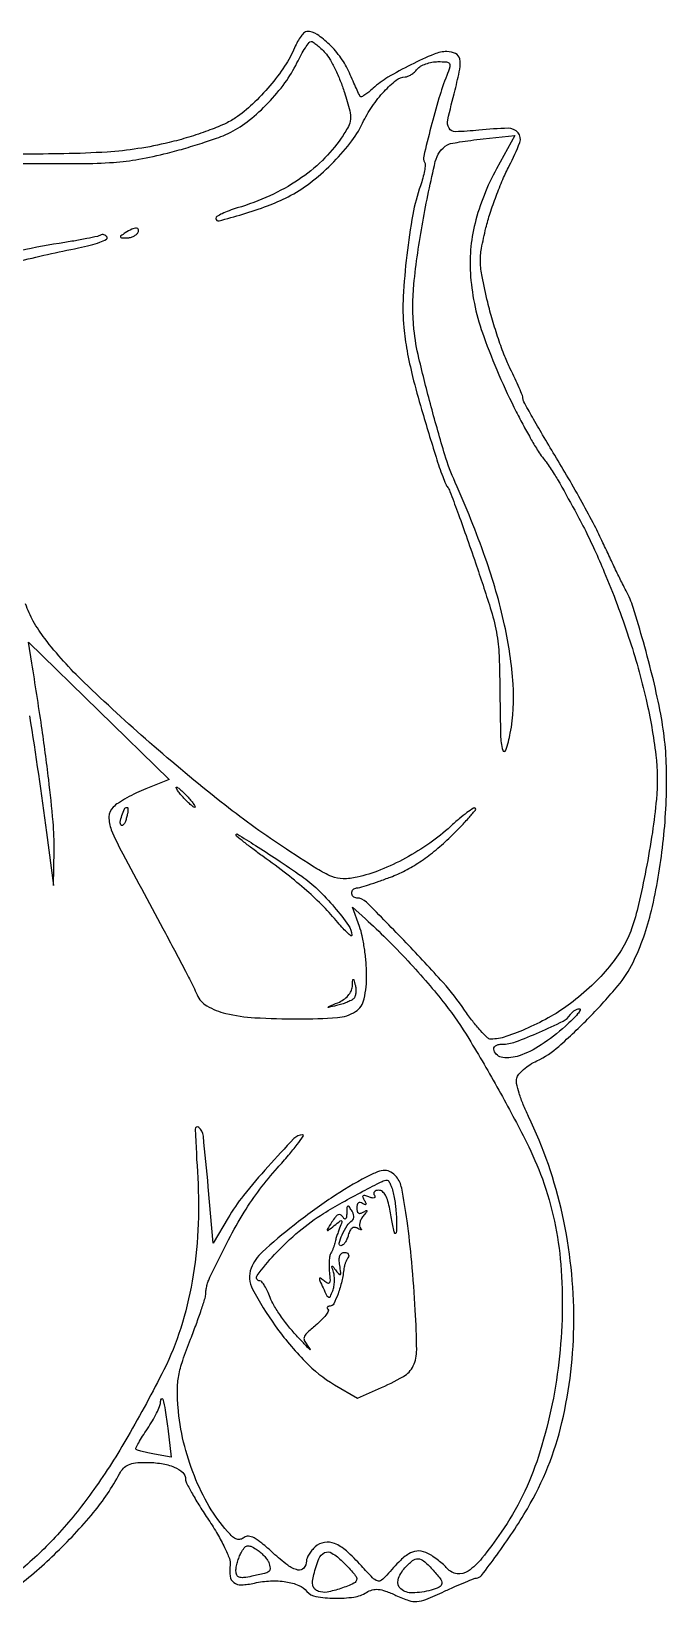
# Model space of a CAD drawing. Extents: x 6 to 349, y 7 to 327.
# Drawn here: x 222.4 to 348.5, y 15.4 to 327 of the extents above; entities that cross this region are included whole.
import ezdxf

# ---------------------------------------------------------------- set-up
doc = ezdxf.new("R2010")
doc.units = 0

msp = doc.modelspace()

# ---------------------------------------------------------------- linework, layer by layer
for points in [[(218.69201, 17.655722, 0.02803), (226.946168, 24.717379, 0.028453), (234.685272, 33.021966, 0.051091), (239.872871, 40.75, -0.068747), (240.671729, 41.854056, -0.100522), (241.6544, 42.536165, -0.0761), (243.028339, 42.893588, -0.025655), (245.100925, 43, -0.037909), (248.212643, 42.763738, -0.062443), (250.747549, 42.044999, -0.085829), (252.422732, 40.965938, -0.209828), (253, 39.650926, 0.121116), (253.196078, 38.853337, 0.007938), (254.3387, 36.751761, 0.011149), (255.811577, 34.273126, 0.008076), (257.557275, 31.57706, -0.014943), (259.339448, 28.74001, -0.021065), (260.741848, 26.10363, -0.020985), (261.691355, 23.887455, -0.123426), (261.838129, 22.64095, 0.06245), (261.829911, 20.397802, 0.205516), (262.557695, 19.145537, 0.173785), (264.073268, 18.685316, 0.043153), (266.683402, 19.041364, -0.043724), (269.875967, 19.473154, -0.051357), (272.923248, 19.3036, -0.058449), (275.459287, 18.588136, -0.122186), (277.100018, 17.379485, 0.180901), (278.876623, 16.361935, 0.036545), (282.562381, 16.032467, 0.038652), (286.392147, 16.267028, 0.10534), (288.931117, 17.189055, -0.073529), (290.081636, 17.691094, -0.091585), (291.242293, 17.786479, -0.062649), (292.67679, 17.456954, -0.018177), (294.782617, 16.598026, 0.02301), (297.357071, 15.576852, 0.10432), (298.950416, 15.378711, 0.077111), (300.712356, 15.806314, 0.009249), (304.394704, 17.408971, -0.003942), (306.617267, 18.404481, -0.005625), (308.606911, 19.250342, -0.003233), (310.293581, 19.932377, -0.081106), (310.779635, 20.039, 0.218554), (311.759769, 20.554797, 0.005686), (314.807951, 24.609281, 0.012196), (317.989862, 29.172644, 0.012938), (320.880905, 33.798015, 0.075868), (327.746526, 50.922258, 0.05688), (330.105619, 71.128315, 0.054824), (327.849302, 92.144689, 0.058627), (321.082494, 111.670242, -0.017331), (320.050913, 114.004849, -0.021007), (319.254084, 116.261758, -0.020133), (318.748034, 118.186258, -0.118715), (318.768177, 119.221508, -0.113294), (319.189279, 120.027606, -0.037249), (320.137743, 120.983506, -0.03489), (321.384028, 121.921314, -0.03308), (322.770362, 122.695319, 0.070082), (327.120578, 125.564144, 0.018387), (333.191072, 131.330465, 0.01877), (338.851629, 137.569964, 0.062183), (341.861763, 142.21444, 0.055111), (345.519475, 152.530698, 0.029888), (347.810596, 165.809268, 0.029621), (348.525946, 179.586322, 0.045129), (347.360119, 191.5, 0.012627), (345.894392, 198.277079, 0.00891), (343.920607, 205.815897, 0.007514), (341.890894, 212.644622, 0.048129), (340.487066, 215.963821, -0.009688), (339.757061, 217.376588, -0.002177), (338.571347, 219.811247, -0.002256), (337.227429, 222.63406, -0.002183), (335.894063, 225.5, 0.012883), (334.221044, 228.903626, 0.005124), (331.758653, 233.488405, 0.005067), (328.999438, 238.383795, 0.006347), (326.337226, 242.864782, -0.00368), (323.908588, 246.903408, -0.005578), (321.86156, 250.454707, -0.002328), (320.163333, 253.511592, -0.126273), (320, 254.148025, 0.094509), (319.889142, 254.729283, 0.006783), (319.26163, 256.253792, 0.009334), (318.449177, 258.059928, 0.006911), (317.4864, 260.026839, -0.025092), (316.38369, 262.503758, -0.010367), (315.132129, 265.954439, -0.010226), (313.940269, 269.717127, -0.012965), (313.001597, 273.240305, -0.008626), (311.873895, 278.350422, -0.043964), (311.548624, 281.240484, -0.051917), (311.762603, 283.925169, -0.014997), (312.644339, 287.99671, -0.018102), (313.480589, 290.9108, -0.010873), (314.672117, 294.307248, -0.010882), (316.006013, 297.638105, -0.018616), (317.281026, 300.347113, 0.026117), (319.361981, 304.946245, 0.276822), (319.032947, 306.892966, 0.226337), (317.058157, 307.770282, 0.018404), (311.25, 307.398588, -0.015964), (306.606829, 307.078694, -0.274378), (305.321083, 307.778955, -0.192247), (305.060506, 309.428795, -0.007898), (306.508558, 315.371546, 0.014625), (307.455096, 319.496593, 0.101131), (307.444215, 321.561401, 0.233466), (306.620036, 322.611234, 0.112095), (304.907739, 323, 0.099603), (302.368822, 322.489163, 0.016009), (297.751363, 320.376421, 0.018458), (293.176262, 317.888628, 0.051879), (290.253943, 315.71908, -0.015991), (289.370651, 314.959389, -0.026882), (288.577357, 314.387548, -0.025883), (287.937956, 314.022238, -0.366995), (287.700455, 314.07939, -0.047967), (287.514169, 314.393491, -0.001782), (286.932554, 315.642212, -0.00322), (286.258727, 317.127555, -0.002256), (285.518036, 318.808992, 0.052397), (283.861447, 321.735305, 0.044707), (281.5516, 324.427142, 0.046876), (279.106661, 326.398552, 0.147276), (277.10905, 327, 0.194658), (276.602887, 326.795182, 0.038103), (275.93772, 326.045313, 0.035326), (275.25101, 324.99447, 0.026305), (274.641242, 323.75, -0.046279), (272.667914, 320.09885, -0.028326), (269.724244, 316.183131, -0.028104), (266.305929, 312.568229, -0.040807), (262.881271, 309.82378, -0.043786), (260.701359, 308.614432, -0.015955), (257.42835, 307.280224, -0.015245), (253.627783, 306.000984, -0.014691), (249.709375, 304.938377, -0.020846), (243.545171, 303.728899, -0.021945), (237.406323, 303.062201, -0.012289), (228.806046, 302.720427, -0.00212), (212.5, 302.542653)], [(220.5, 300.815689, 0.00336), (232.163304, 300.76762, 0.01695), (238.673312, 301.00531, 0.026473), (243.727024, 301.631744, 0.017986), (249.394891, 302.85302, 0.008804), (253.069348, 303.853384, 0.008469), (256.754433, 304.994739, 0.008426), (259.96736, 306.110136, 0.030197), (261.957955, 306.97855, 0.051485), (265.635249, 309.359634, 0.032645), (269.399068, 312.815485, 0.032354), (272.734069, 316.790418, 0.045605), (275.119665, 320.75, -0.013116), (275.96195, 322.378482, -0.019555), (276.789996, 323.751562, -0.015122), (277.53155, 324.80803, -0.236397), (277.914892, 325, -0.150435), (278.315931, 324.876545, -0.019635), (279.043087, 324.339063, -0.021411), (279.874819, 323.611626, -0.016407), (280.721351, 322.75, -0.054702), (281.635743, 321.507553, -0.018348), (282.694548, 319.515158, -0.018007), (283.713457, 317.207346, -0.01964), (284.53184, 314.897346, -0.009536), (285.593889, 311.233423, -0.083653), (285.755528, 309.557394, -0.110441), (285.322445, 308.110146, -0.021742), (283.886175, 305.789633, -0.051849), (280.16154, 301.379384, -0.043834), (275.405496, 297.547006, -0.040999), (269.726056, 294.379863, -0.034121), (263.25, 291.953126, 0.015941), (261.621434, 291.409471, 0.024203), (260.248438, 290.82498, 0.021131), (259.212119, 290.268061, 0.264796), (259, 289.895612, 0.490693), (259.6366, 289.403126, 0.009084), (264.335246, 290.713986, 0.017594), (269.26252, 292.376532, 0.027632), (273.349413, 294.181351, 0.045138), (277.640475, 296.879532, 0.031949), (281.938287, 300.614258, 0.032302), (285.647693, 304.784963, 0.052925), (288.142889, 308.795169, -0.036729), (290.062645, 312.115174, -0.037201), (292.440177, 315.103499, -0.038474), (294.821366, 317.310549, -0.16203), (296.627555, 317.968399, 0.097086), (297.147958, 318.085637, 0.039549), (297.789577, 318.431342, 0.037224), (298.440377, 318.923699, 0.039016), (299, 319.5, -0.088821), (299.681803, 320.075318, -0.043229), (300.717214, 320.559375, -0.041055), (301.91414, 320.889146, -0.046729), (303.097694, 321, -0.019216), (304.829834, 320.933407, -0.234349), (305.383719, 320.603464, -0.222861), (305.472045, 319.951254, -0.017401), (304.87265, 318.25, 0.020181), (303.30381, 313.71696, 0.010615), (301.704301, 307.973324, 0.00427), (300.283648, 302.213762, 0.199294), (300.472517, 301.044468, -0.163167), (300.598285, 300.50755, -0.02116), (300.436727, 299.324374, -0.022854), (300.111302, 297.894116, -0.017255), (299.62903, 296.356479, 0.040065), (298.123641, 290.659703, 0.015478), (296.923494, 282.571489, 0.015571), (296.222677, 274.367237, 0.036813), (296.342349, 268.236792, 0.02198), (296.979989, 263.613867, 0.015613), (298.082451, 258.497749, 0.011026), (299.866307, 251.937969, 0.003764), (302.735193, 242.5, 0.007407), (303.388263, 240.512267, 0.009061), (304.059701, 238.675, 0.007791), (304.674021, 237.154973, 0.061954), (305.052007, 236.5, -0.071955), (305.488768, 235.707123, -0.001661), (306.988129, 231.68125, -0.003666), (308.697639, 226.937185, -0.002473), (310.581815, 221.5, -0.00555), (313.50007, 212.620747, -0.030815), (314.716722, 207.751032, -0.035482), (315.245536, 203.061278, -0.008856), (315.427943, 195.346715, 0.004736), (315.551471, 187.326529, 0.059867), (315.985821, 184.340831, 0.747089), (316.617039, 184.326013, 0.031014), (317.48483, 187.738955, 0.064597), (318.048956, 197.460056, 0.03641), (316.352732, 209.171404, 0.031026), (312.516146, 222.581416, 0.020348), (306.533622, 237.5, -0.032476), (304.491675, 242.972329, -0.007346), (301.772592, 252.517378, -0.007355), (299.334974, 262.139494, -0.032327), (298.351471, 267.911405, -0.051539), (298.341182, 276.819084, -0.01944), (300.090788, 289.171334, -0.012859), (302.585775, 301.153099, -0.199122), (304.992845, 304.495578, -0.091741), (305.590963, 304.727981, -0.006018), (307.42448, 305.053293, -0.008569), (309.634422, 305.379216, -0.006286), (312.09537, 305.667757), (318.36088, 306.322632), (314.736792, 299.729413, 0.063808), (310.480572, 288.92118, 0.082467), (309.596526, 278.312408, 0.067446), (312.206102, 266.425807, 0.02902), (318.672442, 251.5, 0.0066), (320.144163, 248.67341, 0.007205), (321.648732, 245.96875, 0.006804), (323.000065, 243.692114, 0.035126), (323.850236, 242.5, -0.014626), (324.580664, 241.559785, -0.008176), (325.416465, 240.376273, -0.008151), (326.22301, 239.15118, -0.013113), (326.865388, 238.078803, -0.002752), (330.271464, 231.960454, -0.008739), (332.454773, 227.817314, -0.01092), (334.220652, 224.120919, -0.006654), (336.151977, 219.683709, -0.019217), (340.988499, 206.787025, -0.023681), (344.451751, 194.418186, -0.026206), (346.384937, 183.371936, -0.053852), (346.501172, 174.601719, -0.014096), (345.692916, 168.038818, -0.009621), (344.421605, 160.631408, -0.009535), (342.959827, 153.714944, -0.026082), (341.581857, 148.913952, -0.052878), (339.850958, 145.211531, -0.035724), (337.161655, 141.39948, -0.032474), (333.645243, 137.630411, -0.026301), (329.423405, 134.055974, -0.033395), (325.587048, 131.52497, -0.024063), (321.009113, 129.20926, -0.023509), (316.624369, 127.492507, -0.081724), (313.63127, 127, -0.193928), (312.928452, 127.283245, -0.016987), (311.563579, 128.689063, -0.020316), (310.01096, 130.54734, -0.014372), (308.416218, 132.75, 0.03292), (304.144129, 138.212315, 0.00933), (296.799449, 146.124665, 0.003673), (288.906797, 154.195854, 0.19991), (286.975901, 155, -0.101559), (286.603495, 155.076431, -0.098503), (286.286671, 155.29375, -0.097331), (286.074413, 155.618325, -0.096573), (286, 156, -0.0952), (286.07334, 156.381697, -0.09696), (286.282731, 156.70625, -0.098795), (286.595219, 156.923521, -0.103014), (286.962487, 157, 0.072956), (287.588411, 157.091819, 0.004773), (289.341179, 157.635653, 0.00685), (291.423105, 158.335065, 0.005056), (293.708583, 159.163925, 0.030687), (296.607353, 160.456277, 0.026263), (299.486646, 162.155888, 0.024491), (302.363106, 164.274083, 0.01952), (305.25349, 166.823198, 0.00811), (307.427539, 168.965301, 0.013498), (309.179368, 170.847326, 0.007111), (310.544497, 172.440805, 0.387733), (310.527847, 172.805486, 0.356543), (310.164534, 172.842091, 0.01174), (308.882562, 171.949815, 0.017583), (307.344233, 170.739329, 0.010715), (305.610666, 169.208773, -0.033795), (301.481961, 165.88948, -0.027992), (296.682299, 162.92286, -0.028502), (291.703002, 160.574713, -0.040685), (287.040144, 159.120355, -0.05613), (284.285423, 158.819253, -0.097439), (282.037092, 159.269245, -0.043547), (279.092317, 160.797984, -0.004056), (272.212558, 165.246521, -0.022107), (260.049063, 174.046533, -0.011991), (245.862353, 185.862993, -0.011549), (232.835202, 197.79558, -0.037656), (225.032125, 206.5, -0.035582), (222.759064, 209.936054, -0.046047), (221.214152, 213.383713, -0.025252)], [(219.466939, 281.268814, -0.013172), (231.727516, 284.031762, 0.01445), (234.077237, 284.567588, 0.025886), (235.965131, 285.161653, 0.026339), (237.291198, 285.736881, 0.44131), (237.408417, 286.148184, 0.087372), (237.140238, 286.449138, 0.094416), (236.792127, 286.630521, 0.100137), (236.418946, 286.665125, 0.112073), (236.077993, 286.548202, -0.085869), (235.495041, 286.313837, -0.003796), (233.351531, 285.87185, -0.00632), (230.787953, 285.397101, -0.004464), (227.897091, 284.92598, 0.020391), (219.067468, 283.196731, 0.029838)], [(221.975952, 191.184946, -0.007544), (225.382138, 168), (226.763229, 157.5), (226.877009, 164.5, 0.025848), (226.678592, 170.09751, 0.007832), (225.80648, 178.552774, 0.006863), (224.403835, 189.103385, 0.00408), (222.458112, 201.633397), (221.781675, 205.766794), (235.770184, 192.133397), (249.758694, 178.5), (245.129347, 176.688162, 0.018322), (243.218461, 175.858329, 0.01652), (241.305014, 174.8637, 0.016805), (239.64974, 173.8579, 0.04921), (238.611126, 173.021511, 0.193572), (237.773366, 171.104917, 0.10614), (238.243843, 168.545905, 0.024539), (240.507872, 163.766345, 0.001144), (248.993281, 148, -0.002443), (251.044957, 144.164041, -0.002837), (252.95819, 140.49427, -0.002525), (254.543963, 137.371362, -0.016892), (255.271633, 135.789003, 0.166092), (257.237141, 133.576839, 0.070313), (260.979648, 132.104566, 0.043974), (266.763493, 131.251054, 0.014656), (275.326715, 131, 0.017725), (283.158046, 131.277702, 0.12636), (286.727132, 132.469494, 0.198517), (288.457332, 134.970564, 0.055297), (288.956107, 139.806704, 0.019883), (288.839187, 142.267851, 0.015002), (288.522503, 144.956756, 0.015231), (288.071339, 147.468945, 0.033599), (287.541645, 149.343956), (286.171075, 153.187911), (288.758668, 150.843956, -0.011653), (292.881056, 146.931012, -0.009481), (297.116348, 142.556176, -0.009587), (301.117507, 138.0947, -0.01317), (304.529018, 133.923505, -0.027722), (309.242623, 127.089187, -0.010001), (315.195066, 116.891396, -0.009881), (320.702452, 106.530825, -0.030496), (323.846869, 99.253377, -0.067416), (327.502741, 82.288329, -0.048421), (327.131133, 62.88091, -0.048834), (323.065691, 44.12948, -0.073449), (315.683831, 29.144626, -0.016645), (311.836023, 23.95116, -0.077095), (309.100386, 21.423129, -0.179352), (306.9157, 20.895067, -0.18664), (304.958596, 21.930938, 0.030777), (304.203407, 22.699693, 0.017098), (303.196768, 23.54512, 0.017), (302.115309, 24.33426, 0.026253), (301.125408, 24.932883, 0.115396), (299.349015, 25.408527, 0.130694), (297.634262, 25.010521, 0.075626), (295.66907, 23.550561, 0.018852), (292.953076, 20.595011, -0.053766), (291.886143, 19.585238, -0.256708), (291.085478, 19.465959, -0.112722), (290.129846, 20.09093, -0.007786), (287.915288, 22.460692, 0.026315), (284.936385, 25.420579, 0.084955), (282.580103, 26.898097, 0.142112), (280.580761, 27.115351, 0.138098), (278.75, 26.234253, 0.037187), (278.080358, 25.548401, 0.036345), (277.514062, 24.765881, 0.038669), (277.12172, 24.005751, 0.100129), (277, 23.404029, -0.180643), (276.480796, 22.013822, -0.279816), (275.296228, 21.634034, -0.103071), (273.270941, 22.589564, -0.02462), (270.397472, 24.987742, 0.013086), (268.14003, 26.961858, 0.050333), (266.594571, 28.000641, 0.096698), (265.467098, 28.347448, 0.202278), (264.604439, 28.086677, -0.112751), (263.890065, 27.725442, -0.148021), (263.16398, 27.761989, -0.095335), (262.34641, 28.245746, -0.029207), (261.324349, 29.262487, -0.049929), (257.698817, 34.236738, -0.037881), (254.734522, 40.306039, -0.036405), (252.610277, 47.034059, -0.03673), (251.492208, 53.979067, -0.023893), (251.360269, 57.412011, -0.043442), (251.629721, 60.204554, -0.036514), (252.417563, 63.214328, -0.012279), (253.990335, 67.475669, 0.006219), (255.143003, 70.485936, 0.008165), (256.115911, 73.263461, 0.006219), (256.860424, 75.602517, 0.074065), (257, 76.5396, -0.042149), (257.058598, 77.233502, -0.020756), (257.24334, 78.10025, -0.020433), (257.511129, 78.989938, -0.027984), (257.828392, 79.763569, -0.008487), (261.524934, 87.185222, -0.018783), (264.648832, 92.683966, -0.02294), (267.733453, 97.192029, -0.022071), (271.255898, 101.459226, 0.007343), (273.455129, 103.969087, 0.013625), (275.152679, 106.078648, 0.009944), (276.366359, 107.741632, 0.606715), (276.231813, 108, 0.205642), (274.492426, 107.253028, 0.007084), (269.366938, 101.699841, 0.013941), (264.497613, 95.957581, 0.036361), (261.429986, 91.5), (258.5, 86.5), (257.5, 97.677765, 0.003678), (256.522613, 107.766021, 0.190955), (255.631439, 109.472366, 0.657706), (254.899043, 109.117293, 0.00419), (255.405667, 99.485657, -0.028314), (255.450667, 89.063047, -0.03057), (254.300928, 78.969383, -0.032159), (252.021982, 69.609605, -0.04107), (248.687352, 61.385777, -0.013811), (241.537306, 48.138793, -0.023979), (234.788305, 37.621172, -0.02815), (227.971247, 29.099868, -0.034113), (220.636308, 21.965048, -0.013609)]]:
    msp.add_lwpolyline(points, format="xyb")
for points in [[(241, 287, 0.010223), (240.157251, 286.430616, 0.295079), (240.064256, 286.199331, 0.343021), (240.238528, 286.046994, 0.012098), (241.190983, 286.015313, 0.053738), (241.883651, 286.083635, 0.049393), (242.566787, 286.298248, 0.052761), (243.140373, 286.617978, 0.101161), (243.5, 287, 0.175918), (243.633474, 287.640978, 0.372932), (243.277708, 287.949198, 0.110887), (242.319161, 287.733972, 0.03301)], [(253.5, 175, -0.012939), (254.159597, 174.232121, -0.02599), (254.63142, 173.5875, -0.034935), (254.889734, 173.12573, -0.549874), (254.809975, 173, -0.165568), (254.525997, 173.096686, -0.014322), (253.92517, 173.5875, -0.017642), (253.229731, 174.233916, -0.012769), (252.5, 175, -0.012939), (251.840403, 175.767879, -0.02599), (251.36858, 176.4125, -0.034935), (251.110266, 176.87427, -0.549874), (251.190025, 177, -0.165568), (251.474003, 176.903314, -0.014322), (252.07483, 176.4125, -0.017642), (252.770269, 175.766084, -0.012769)], [(241.279377, 170.960337, -0.027385), (241.039435, 170.212661, -0.055867), (240.756817, 169.665682, -0.101575), (240.4811, 169.393026, -0.354513), (240.249458, 169.417209, -0.237878), (240.033848, 170.071508, -0.038928), (240.342749, 171.411477, -0.03858), (240.848821, 172.67298, -0.285434), (241.374996, 173, -0.382544), (241.512617, 172.876657, -0.039062), (241.527486, 172.400849, -0.033279), (241.452526, 171.742548, -0.018968)], [(276.055015, 159.337022, -0.040912), (279.216773, 156.732791, -0.024069), (282.56379, 153.153558, -0.019503), (285.366632, 149.577373, -0.157727), (286, 147.619524, -0.609715), (285.825721, 147.529736, -0.031067), (285.192187, 148.043566, -0.022382), (284.306136, 148.934803, -0.01082), (283.25, 150.148526, 0.021108), (280.376796, 153.316432, 0.017287), (277.054526, 156.457446, 0.015306), (273.128297, 159.712329, 0.010033), (268.419838, 163.229011, -0.004824), (266.34234, 164.74721, -0.007602), (264.592078, 166.094249, -0.002805), (263.123159, 167.274242, -0.225834), (263, 167.533012, -0.586446), (263.275288, 167.687, -0.002459), (266.903292, 165.434124, -0.007234), (271.136204, 162.690523, -0.00442)], [(286.34378, 135.006175, -0.070359), (285.854846, 134.666963, -0.020193), (285.013485, 134.285496, -0.019893), (284.018977, 133.927523, -0.019944), (283, 133.650065, -0.001325), (281.38828, 133.284039, -0.612427), (281.333545, 133.350028, -0.193136), (281.458882, 133.47468, -0.000835), (283.25, 134.230712, 0.05038), (284.373569, 134.842214, 0.060881), (285.275238, 135.634161, 0.068335), (285.876673, 136.528499, 0.100141), (286.116001, 137.443042, -0.002596), (286.194985, 138.725163, -0.30334), (286.291981, 138.851242, -0.432228), (286.406813, 138.79, -0.003243), (286.709782, 137.64378, -0.048368), (286.82999, 136.875791, -0.049161), (286.799352, 136.103293, -0.053922), (286.632911, 135.439342, -0.118148)], [(328.41661, 129.544379, -0.033927), (323.589848, 125.835901, -0.065336), (319.221278, 123.688852, -0.110553), (315.982182, 123.343868, -0.291694), (314.249533, 124.75, -0.156967), (314.244591, 125.243171, -0.155679), (314.528074, 125.648556, -0.108659), (315.097185, 125.91315, -0.054736), (315.888153, 126, 0.088327), (318.490878, 126.463396, 0.014437), (323.2634, 128.376605, 0.011863), (327.960822, 130.552934, 0.140829), (329.431, 131.888356, -0.064057), (329.775935, 132.313587, -0.051736), (330.241573, 132.673455, -0.053408), (330.751153, 132.918271, -0.085496), (331.225627, 133, -0.568429), (331.372007, 132.75415, -0.046487), (330.85736, 131.984911, -0.028141), (329.843422, 130.871814, -0.013193)], [(289, 99.673975, 0.026687), (281.934186, 95.465492, 0.019418), (274.538137, 90.07994, 0.015984), (268.201061, 84.740373, 0.121027), (266.016682, 81.532147, 0.21506), (266.295173, 77.368073, 0.032766), (270.798348, 70.120427, 0.036522), (276.71639, 63.014976, 0.068411), (282.583318, 58.398304), (287.109651, 55.745697), (291.304825, 57.560475, 0.02704), (296.243964, 60.022014, 0.155342), (298.203801, 62.142001, 0.11295), (298.894941, 65.337597, 0.011333), (298.623078, 73.188686, 0.00809), (297.917705, 82.773682, 0.012908), (296.971441, 90.933331, 0.010409), (295.910523, 97.421413, 0.128151), (294.856673, 99.672699, 0.085848), (293.772342, 100.598687, 0.13463), (292.597353, 100.921179, 0.093775), (291.115462, 100.641118, 0.027516)], [(294.375, 95.875, -0.026891), (294.748935, 93.289405, -0.01813), (294.908715, 90.311425, -0.037584), (294.805628, 88.529463, -0.792942), (294.502946, 88.5, -0.027368), (294.335741, 89.098879, -0.004209), (294.079173, 90.307812, -0.00469), (293.801579, 91.740952, -0.004057), (293.53658, 93.25, 0.028353), (293.173792, 94.854164, 0.059984), (292.679374, 96.02707, 0.087469), (292.079384, 96.749242, 0.177596), (291.39567, 97, 0.06758), (290.861063, 96.927411, 0.141131), (290.506085, 96.709615, 0.190743), (290.383457, 96.386874, 0.135756), (290.492921, 96.011454, -0.128996), (290.596607, 95.672668, -0.342795), (290.458724, 95.479553, -0.134966), (290.054003, 95.470671, -0.030019), (289.387893, 95.681393, 0.021797), (288.575496, 95.953158, 0.233523), (288.243292, 95.892848, 0.348029), (288.171809, 95.626867, 0.036589), (288.490464, 95.01543, -0.018896), (288.817719, 94.43824, -0.250229), (288.814786, 94.201474, -0.394428), (288.638552, 94.14373, -0.029713), (288.154508, 94.404508, 0.102388), (287.68922, 94.574094, 0.205319), (287.318136, 94.475551, 0.164361), (287.077994, 94.109349, 0.063738), (287, 93.5, 0.061593), (287.07909, 92.860399, 0.181527), (287.327104, 92.501895, 0.208263), (287.722427, 92.423489, 0.081714), (288.25, 92.632941, -0.013806), (288.886856, 92.992006, -0.561162), (288.999546, 92.92492, -0.169172), (288.918191, 92.682745, -0.00527), (288.258676, 91.849949, 0.052584), (287.838843, 91.202485, 0.065281), (287.599755, 90.526204, 0.07842), (287.56791, 89.925032, 0.15945), (287.758676, 89.497665, -0.054083), (287.945389, 89.240512, -0.543535), (287.895277, 89.143256, -0.140078), (287.658533, 89.186107, -0.016606), (287.182692, 89.44029, 0.112745), (286.577775, 89.626936, 0.176098), (286.058655, 89.481093, 0.126504), (285.635831, 88.975642, 0.047328), (285.316061, 88.100616, -0.038497), (285.038209, 87.296605, -0.050097), (284.658276, 86.617056, -0.059484), (284.239634, 86.148065, -0.182804), (283.848185, 86, -0.493564), (283.489334, 86.468316, -0.039403), (284.096346, 88.173938, -0.037384), (285.081901, 89.997827, -0.104692), (286.096918, 91.026393, 0.175096), (286.3304, 91.339517, 0.090529), (286.386413, 91.83103, 0.071629), (286.260032, 92.423661, 0.052743), (285.962526, 93.026393, 0.018596), (285.453717, 93.768385, 0.374398), (285.206369, 93.822668, 0.257079), (285.042156, 93.564824, 0.012129), (285, 92.5, -0.022049), (284.949888, 91.65738, -0.173733), (284.78308, 91.309866, -0.401093), (284.537513, 91.305852, -0.064618), (284.200323, 91.710111, 0.131419), (283.765155, 92.110121, 0.233661), (283.289378, 92.121019, 0.117586), (282.738132, 91.68404, 0.027371), (282.05498, 90.710111, 0.002055), (281.14666, 89.23804, 0.291612), (281.150322, 89.042715, 0.439277), (281.30391, 89.018439, 0.002704), (282.526575, 90, -0.005347), (283.693421, 90.92665, -0.282083), (283.966115, 90.956931, -0.386639), (284.055976, 90.740563, -0.007324), (283.590611, 89.5, 0.008031), (283.277213, 88.660939, 0.007521), (282.983701, 87.79375, 0.007513), (282.746398, 87.016421, 0.025436), (282.62526, 86.5, -0.03147), (282.512729, 86.045016, -0.016946), (282.320383, 85.5, -0.016815), (282.0859, 84.955726, -0.025283), (281.842253, 84.5, 0.092715), (281.630426, 83.931421, 0.024499), (281.511177, 82.964724, 0.023994), (281.481969, 81.831581, 0.022599), (281.559854, 80.677782, -0.012833), (281.690769, 79.175533, -0.157589), (281.54943, 78.625094, -0.39194), (281.199148, 78.531999, -0.051398), (280.499152, 79.000704, 0.021452), (279.778358, 79.548458, 0.559119), (279.594558, 79.467982, 0.140401), (279.653074, 79.054301, 0.005359), (280.307798, 77.627526, 0.008054), (281.070981, 76.075622, 0.204415), (281.425872, 75.7801, 0.373465), (281.747245, 75.925064, 0.019474), (282.216315, 77.055718, 0.045944), (282.450948, 77.928968, 0.032026), (282.559618, 78.944176, 0.032422), (282.537488, 79.940204, 0.056099), (282.373856, 80.751114, -0.004279), (282.053682, 81.776567, -0.377031), (282.115209, 81.911786, -0.347467), (282.266035, 81.87389, -0.004053), (282.927202, 81, 0.022495), (283.50836, 80.288021, 0.496819), (283.738637, 80.306706, 0.176721), (283.824431, 80.694359, 0.007767), (283.617978, 82.083333, -0.03445), (283.510348, 83.2223, -0.093379), (283.639762, 84.019805, -0.152419), (283.996016, 84.488826, -0.155918), (284.552455, 84.666667, -0.087028), (285.020197, 84.584632, -0.167294), (285.313023, 84.348438, -0.180004), (285.386006, 83.99624, -0.102454), (285.232442, 83.583333, 0.028806), (284.964219, 83.095441, 0.02082), (284.720509, 82.524479, 0.021135), (284.533948, 81.960628, 0.042233), (284.443996, 81.5, -0.030214), (284.00802, 78.942509, -0.030135), (283.266723, 76.453906, -0.025645), (282.413322, 74.441246, -0.287143), (281.708333, 74, 0.060426), (281.351705, 73.956743, 0.180889), (281.152201, 73.820455, 0.249339), (281.127225, 73.621456, 0.105778), (281.277884, 73.388783, -0.331516), (281.334759, 72.999761, -0.038928), (280.829698, 72.216758, -0.034407), (279.997977, 71.267461, -0.02076), (278.893837, 70.257216, 0.012235), (277.025796, 68.605637, 0.144441), (276.536762, 67.781333, 0.207855), (276.670102, 66.961935, 0.029465), (277.699286, 65.550679, -0.143226), (277.773442, 65.377459, -0.70529), (277.715242, 65.348462, -0.010585), (276.770103, 66.297512, -0.002464), (275.224941, 67.932245, -0.019027), (273.502047, 69.919515, -0.016836), (271.860281, 72.11291, -0.017151), (270.515761, 74.189566, -0.048322), (269.774053, 75.75, 0.021242), (269.262875, 76.994921, 0.030463), (268.698549, 78.045312, 0.030765), (268.156638, 78.811783, 0.227261), (267.763928, 79, -0.616627), (267.207204, 80.1078, -0.029146), (270.661965, 84.228615, -0.027161), (275.560868, 88.889536, -0.039225), (280.397397, 92.399588, -0.009316), (284.122793, 94.586125, -0.007612), (288.185035, 96.789003, -0.003517), (292.02517, 98.762134, -0.117437), (293.023939, 99, -0.263863), (293.342613, 98.819243, -0.03271), (293.720313, 98.082031, -0.031702), (294.082815, 97.072337, -0.020981)], [(249.445398, 49.760881), (250.141194, 44.021761), (246.820597, 44.654521, -0.005778), (245.523827, 44.917192, -0.008166), (244.375874, 45.183243, -0.005121), (243.422294, 45.431119, -0.106269), (243.161103, 45.565871, -0.351775), (243.111473, 45.803085, -0.008207), (243.682246, 46.881784, -0.014547), (244.442958, 48.173632, -0.008893), (245.411103, 49.654365, 0.015983), (246.40222, 51.218198, 0.018594), (247.239512, 52.766503, 0.017876), (247.846496, 54.115541, 0.097067), (248, 54.898801, -0.14125), (248.195073, 55.575546, -0.650203), (248.475034, 55.535085, -0.030297), (248.954481, 53.325327, -0.008108)], [(269.504229, 23.128384, -0.061548), (269.785671, 21.995332, -0.255839), (269.533229, 21.364046, -0.114139), (268.66543, 20.931758, -0.009368), (266.177083, 20.385417, -0.019377), (264.511662, 20.118965, -0.110597), (263.625821, 20.208206, -0.214865), (263.16542, 20.63198, -0.10122), (263, 21.440741, -0.046367), (263.072987, 22.226106, -0.02305), (263.302495, 23.200044, -0.022658), (263.635408, 24.19521, -0.030825), (264.029769, 25.055624, -0.040357), (264.657909, 26.031164, -0.173088), (265.22904, 26.40151, -0.163872), (265.925359, 26.337016, -0.035273), (267.010459, 25.761395, -0.034568), (267.797134, 25.190998, -0.029029), (268.547759, 24.485371, -0.030027), (269.158779, 23.757298, -0.068046)], [(287, 19.934229, -0.290434), (286.405564, 18.997192, -0.029333), (283.838749, 17.967454, -0.0332), (281.091682, 17.246985, -0.140036), (279.411891, 17.395437, -0.095302), (278.687206, 17.84619, -0.138903), (278.297421, 18.484395, -0.09791), (278.226266, 19.406039, -0.03195), (278.474325, 20.753723, -0.031489), (279.47158, 23.879208, -0.194916), (280.605726, 25.080098, -0.252058), (282.054876, 24.985973, -0.051368), (284.154706, 23.351782, -0.011776), (285.24461, 22.257214, -0.01636), (286.164195, 21.223415, -0.012827), (286.866869, 20.333976, -0.162142)], [(301.961045, 21.811439, -0.020522), (303.547474, 19.961951, -0.181551), (303.868654, 18.954987, -0.27577), (303.386874, 18.233245, -0.045581), (301.75, 17.630286, -0.057579), (298.049004, 17.083019, -0.185399), (295.738868, 17.886861, -0.297245), (295.204836, 19.667022, -0.112764), (296.533706, 22.037245, -0.036067), (298.061832, 23.498782, -0.185227), (299.153326, 23.86622, -0.167855), (300.275683, 23.42548, -0.028501)]]:
    msp.add_lwpolyline(points, format="xyb", close=True)

doc.saveas('drawing.dxf')
